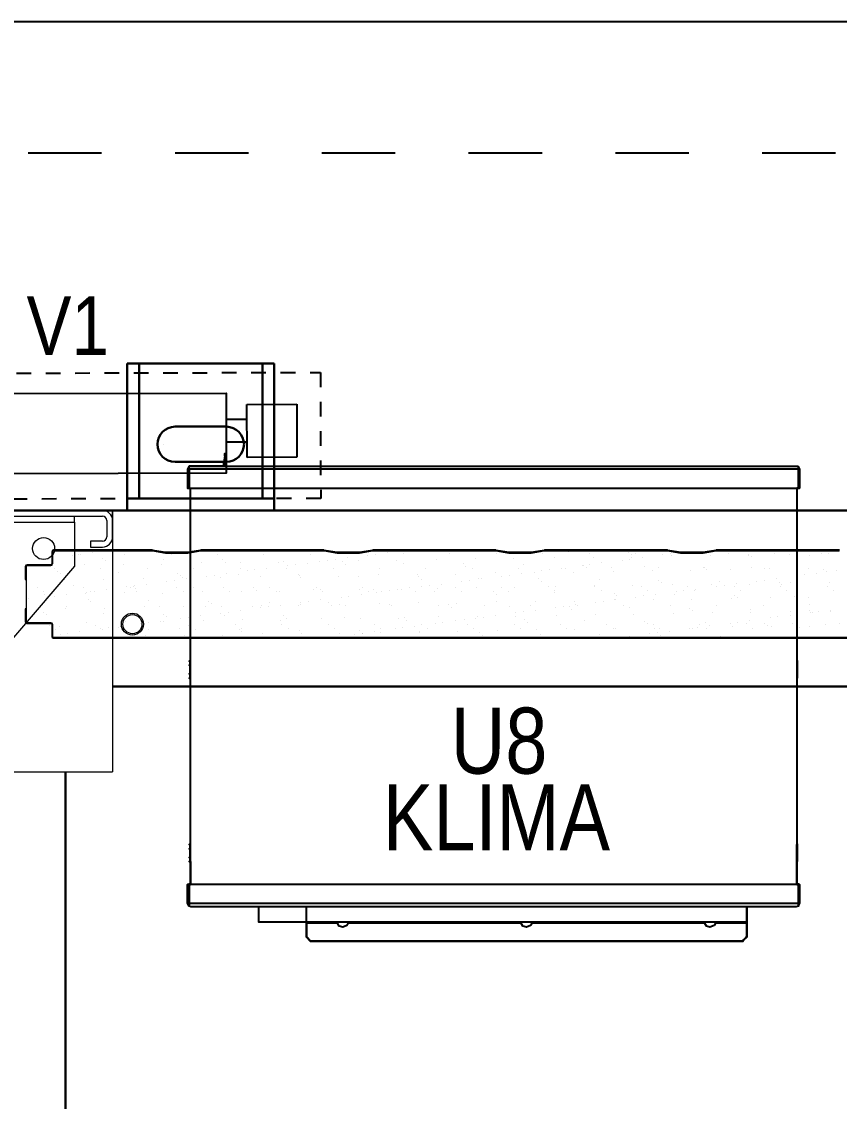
# Model space of a CAD drawing. Header units: millimetres. Extents: x 9130 to 9550, y -18883 to -17651.
# Drawn here: x 9315.03 to 9320.61, y -18031.11 to -18023.75 of the extents above; entities that cross this region are included whole.
import ezdxf

# ---------------------------------------------------------------- set-up
doc = ezdxf.new("R2010")
doc.units = ezdxf.units.MM
for name, pattern in [('ACAD_ISO07W100', [3, 0, -3]), ('DASHEDX2', [1.5, 1, -0.5]), ('EPL_DASH', [1, 0.5, -0.5])]:
    doc.linetypes.add(name, pattern=pattern)
for name, color, linetype in [('00 uvodnice', 82, 'Continuous'), ('_Videonadzor', 1, 'Continuous'), ('Video Nadzor', 3, 'Continuous')]:
    doc.layers.add(name, color=color, linetype=linetype)
for name, color, linetype, lineweight in [('CRTANJE', 4, 'Continuous', 30), ('SRAFURE', 3, 'Continuous', 18), ('Visible Edges(ISO)', 7, 'Continuous', 20)]:
    doc.layers.add(name, color=color, linetype=linetype, lineweight=lineweight)
doc.styles.add('ARIAL NARROW', font='ARIALN.TTF')

# ---------------------------------------------------------------- blocks, each defined once
blk = doc.blocks.new('ENERGOINVEST KROV')
at = {"layer": 'Visible Edges(ISO)', "color": 7}
for p, q in [((260701.76, 136547.96), (260563.76, 136547.96)), ((260563.76, 136543.96), (260701.76, 136543.96)), ((260682.76, 136539.96), (260682.76, 136543.96)), ((260567.26, 136539.96), (260682.76, 136539.96)), ((260682.76, 136539.96), (260682.76, 136509.96)), ((260704.76, 136540.96), (260704.76, 136529.96)), ((260708.76, 136529.96), (260708.76, 136540.96)), ((260701.76, 136526.96), (260693.76, 136526.96)), ((260693.76, 136526.96), (260693.76, 136522.96)), ((260693.76, 136522.96), (260701.76, 136522.96)), ((260682.76, 136509.96), (260584.76, 136395.96))]:
    blk.add_line(p, q, dxfattribs=at)
at = {"layer": 'Visible Edges(ISO)', "color": 7, "linetype": 'ACAD_ISO07W100'}
blk.add_line((262984.76, 136547.96), (260563.76, 136547.96), dxfattribs=at)
at = {"layer": 'Visible Edges(ISO)', "color": 7}
blk.add_circle((260661.76, 136521.96), 7.5, dxfattribs=at)
for centre, radius, start, end in [((260701.76, 136540.96), 7, 0, 90), ((260701.76, 136540.96), 3, 0, 90), ((260701.76, 136529.96), 3, 270, 0), ((260701.76, 136529.96), 7, 270, 0)]:
    blk.add_arc(centre, radius, start, end, dxfattribs=at)
blk = doc.blocks.new('PU PANEL 60 OSTATAK ZA ENERGOINVEST')
at = {"layer": 'CRTANJE', "lineweight": 9}
for p, q in [((253619.76, 125341.33), (253619.76, 125333.13)), ((253620.36, 125333.13), (253620.36, 125341.33)), ((253620.36, 125341.33), (253620.36, 125333.13)), ((253655.66, 125342.53), (253620.96, 125342.53)), ((253620.96, 125341.93), (253655.66, 125341.93)), ((253655.66, 125341.93), (253620.96, 125341.93)), ((253621.51, 125341.93), (253688.21, 125341.93)), ((253688.21, 125341.93), (253621.51, 125341.93)), ((253688.21, 125342.53), (253621.64, 125342.53)), ((253688.31, 125341.92), (253697.17, 125340.44)), ((253697.17, 125340.44), (253688.31, 125341.92)), ((253697.27, 125341.04), (253688.41, 125342.51)), ((253712.26, 125341.03), (253697.36, 125341.03)), ((253697.36, 125340.43), (253712.26, 125340.43)), ((253712.26, 125340.43), (253697.36, 125340.43)), ((253721.22, 125342.51), (253712.36, 125341.04)), ((253712.46, 125340.44), (253721.31, 125341.92)), ((253721.32, 125341.92), (253712.46, 125340.44)), ((253805.21, 125342.53), (253721.41, 125342.53)), ((253721.41, 125341.93), (253805.21, 125341.93)), ((253805.21, 125341.93), (253721.41, 125341.93)), ((253805.31, 125341.92), (253814.17, 125340.44)), ((253814.17, 125340.44), (253805.31, 125341.92)), ((253814.27, 125341.04), (253805.41, 125342.51)), ((253829.26, 125341.03), (253814.36, 125341.03)), ((253814.36, 125340.43), (253829.26, 125340.43)), ((253829.26, 125340.43), (253814.36, 125340.43)), ((253838.22, 125342.51), (253829.36, 125341.04)), ((253829.46, 125340.44), (253838.31, 125341.92)), ((253838.32, 125341.92), (253829.46, 125340.44)), ((253922.21, 125342.53), (253838.41, 125342.53)), ((253838.41, 125341.93), (253922.21, 125341.93)), ((253922.21, 125341.93), (253838.41, 125341.93)), ((253922.31, 125341.92), (253931.17, 125340.44)), ((253931.17, 125340.44), (253922.31, 125341.92)), ((253931.27, 125341.04), (253922.41, 125342.51)), ((253946.26, 125341.03), (253931.36, 125341.03)), ((253931.36, 125340.43), (253946.26, 125340.43)), ((253946.26, 125340.43), (253931.36, 125340.43)), ((253955.22, 125342.51), (253946.36, 125341.04)), ((253946.46, 125340.44), (253955.31, 125341.92)), ((253955.32, 125341.92), (253946.46, 125340.44)), ((254039.21, 125342.53), (253955.41, 125342.53)), ((253955.41, 125341.93), (254039.21, 125341.93)), ((254039.21, 125341.93), (253955.41, 125341.93)), ((254039.31, 125341.92), (254048.17, 125340.44)), ((254048.17, 125340.44), (254039.31, 125341.92)), ((254048.27, 125341.04), (254039.41, 125342.51)), ((254063.26, 125341.03), (254048.36, 125341.03)), ((254048.36, 125340.43), (254063.26, 125340.43)), ((254063.26, 125340.43), (254048.36, 125340.43)), ((254072.22, 125342.51), (254063.36, 125341.04)), ((254063.46, 125340.44), (254072.31, 125341.92)), ((254072.32, 125341.92), (254063.46, 125340.44)), ((254156.21, 125342.53), (254072.41, 125342.53)), ((254072.41, 125341.93), (254156.21, 125341.93)), ((254156.21, 125341.93), (254072.41, 125341.93)), ((253601.76, 125331.33), (253601.76, 125322.53)), ((253602.36, 125322.53), (253602.36, 125331.33)), ((253602.36, 125331.33), (253602.36, 125293.53)), ((253619.16, 125332.53), (253602.96, 125332.53)), ((253602.96, 125331.93), (253619.16, 125331.93)), ((253619.16, 125331.93), (253602.96, 125331.93)), ((253601.76, 125322.53), (253602.36, 125322.53)), ((253602.26, 125302.53), (253601.76, 125302.53)), ((253601.76, 125302.53), (253601.76, 125293.53)), ((253602.26, 125293.53), (253602.26, 125302.53)), ((253619.26, 125293.03), (253602.76, 125293.03)), ((253602.76, 125292.53), (253619.26, 125292.53)), ((253602.86, 125293.03), (253619.26, 125293.03)), ((253619.76, 125292.03), (253619.76, 125283.53)), ((253620.26, 125283.53), (253620.26, 125292.03)), ((253620.26, 125292.03), (253620.26, 125283.53)), ((254692.31, 125283.03), (253620.76, 125283.03)), ((253620.76, 125283.03), (254692.31, 125283.03)), ((253620.76, 125282.53), (254692.31, 125282.53))]:
    blk.add_line(p, q, dxfattribs=at)
at = {"layer": 'CRTANJE', "color": 252, "lineweight": 13}
for radius in [7.5, 6.5]:
    blk.add_circle((253674.76, 125292.03), radius, dxfattribs=at)
at = {"layer": 'CRTANJE', "lineweight": 9}
for centre, radius, start, end in [((253620.96, 125341.33), 1.2, 90, 180), ((253620.96, 125341.33), 0.601, 90.06872, 179.93128), ((253655.66, 125341.33), 1.2, 80.53768, 90), ((253655.66, 125341.33), 0.6, 80.53768, 90), ((253655.66, 125341.33), 0.6, 80.53768, 90), ((253688.21, 125341.33), 1.2, 80.53768, 90), ((253688.21, 125341.33), 0.6, 80.53768, 90), ((253688.21, 125341.33), 0.6, 80.53768, 90), ((253688.86, 125341.33), 1.2, 90, 99.47173), ((253688.86, 125341.33), 0.6, 90, 99.47173), ((253688.86, 125341.33), 0.6, 90, 99.47173), ((253697.36, 125341.63), 1.2, 260.53768, 270), ((253697.36, 125341.63), 1.2, 260.53768, 270), ((253697.36, 125341.63), 0.6, 260.53768, 270), ((253712.26, 125341.63), 0.6, 270, 279.46232), ((253712.26, 125341.63), 1.2, 270, 279.46232), ((253712.26, 125341.63), 1.2, 270, 279.46232), ((253721.41, 125341.33), 1.2, 90, 99.46232), ((253721.41, 125341.33), 0.6, 90, 99.46232), ((253721.41, 125341.33), 0.6, 90, 99.46232), ((253805.21, 125341.33), 1.2, 80.53768, 90), ((253805.21, 125341.33), 0.6, 80.53768, 90), ((253805.21, 125341.33), 0.6, 80.53768, 90), ((253814.36, 125341.63), 1.2, 260.53768, 270), ((253814.36, 125341.63), 1.2, 260.53768, 270), ((253814.36, 125341.63), 0.6, 260.53768, 270), ((253829.26, 125341.63), 0.6, 270, 279.46232), ((253829.26, 125341.63), 1.2, 270, 279.46232), ((253829.26, 125341.63), 1.2, 270, 279.46232), ((253838.41, 125341.33), 1.2, 90, 99.46232), ((253838.41, 125341.33), 0.6, 90, 99.46232), ((253838.41, 125341.33), 0.6, 90, 99.46232), ((253922.21, 125341.33), 1.2, 80.53768, 90), ((253922.21, 125341.33), 0.6, 80.53768, 90), ((253922.21, 125341.33), 0.6, 80.53768, 90), ((253931.36, 125341.63), 1.2, 260.53768, 270), ((253931.36, 125341.63), 1.2, 260.53768, 270), ((253931.36, 125341.63), 0.6, 260.53768, 270), ((253946.26, 125341.63), 0.6, 270, 279.46232), ((253946.26, 125341.63), 1.2, 270, 279.46232), ((253946.26, 125341.63), 1.2, 270, 279.46232), ((253955.41, 125341.33), 1.2, 90, 99.46232), ((253955.41, 125341.33), 0.6, 90, 99.46232), ((253955.41, 125341.33), 0.6, 90, 99.46232), ((254039.21, 125341.33), 1.2, 80.53768, 90), ((254039.21, 125341.33), 0.6, 80.53768, 90), ((254039.21, 125341.33), 0.6, 80.53768, 90), ((254048.36, 125341.63), 1.2, 260.53768, 270), ((254048.36, 125341.63), 1.2, 260.53768, 270), ((254048.36, 125341.63), 0.6, 260.53768, 270), ((254063.26, 125341.63), 0.6, 270, 279.46232), ((254063.26, 125341.63), 1.2, 270, 279.46232), ((254063.26, 125341.63), 1.2, 270, 279.46232), ((254072.41, 125341.33), 1.2, 90, 99.46232), ((254072.41, 125341.33), 0.6, 90, 99.46232), ((254072.41, 125341.33), 0.6, 90, 99.46232), ((254156.21, 125341.33), 1.2, 80.53768, 90), ((254156.21, 125341.33), 0.6, 80.53768, 90), ((254156.21, 125341.33), 0.6, 80.53768, 90), ((253602.96, 125331.33), 1.2, 90, 180), ((253602.96, 125331.33), 0.6, 89.97989, 180.02011), ((253602.96, 125331.33), 0.6, 89.97989, 180.02011), ((253619.16, 125333.13), 1.2, 270.00004, 359.99996), ((253619.16, 125333.13), 0.6, 270, 0), ((253619.16, 125333.13), 1.2, 270.00004, 359.99996), ((253602.76, 125293.53), 1, 180, 270), ((253602.76, 125293.53), 0.5, 180, 270), ((253602.86, 125293.53), 0.5, 179.99058, 270.00942), ((253619.26, 125292.03), 1, 0, 90), ((253619.26, 125292.03), 1, 0, 90), ((253619.26, 125292.03), 0.5, 0, 90), ((253620.76, 125283.53), 1, 180, 270), ((253620.76, 125283.53), 0.5, 180, 270), ((253620.76, 125283.53), 0.5, 180, 270)]:
    blk.add_arc(centre, radius, start, end, dxfattribs=at)
at = {"layer": 'SRAFURE', "lineweight": 13}
for p, q in [((253620.29, 125337.09), (253620.29, 125337.09)), ((253634.09, 125338.91), (253634.09, 125338.91)), ((253637.79, 125339.48), (253637.79, 125339.48)), ((253639.38, 125339.61), (253639.38, 125339.61)), ((253647.64, 125340.69), (253647.64, 125340.69)), ((253654.33, 125337.01), (253654.33, 125337.01)), ((253669.43, 125339.54), (253669.43, 125339.54)), ((253695.59, 125336.11), (253695.59, 125336.11)), ((253701.07, 125339.6), (253701.07, 125339.6)), ((253732.71, 125339.65), (253732.71, 125339.65)), ((253764.35, 125339.71), (253764.35, 125339.71)), ((253795.99, 125339.77), (253795.99, 125339.77)), ((253812.84, 125336.14), (253812.84, 125336.14)), ((253821.1, 125337.22), (253821.1, 125337.22)), ((253827.63, 125339.82), (253827.63, 125339.82)), ((253834.9, 125339.04), (253834.9, 125339.04)), ((253840.19, 125339.74), (253840.19, 125339.74)), ((253848.45, 125340.82), (253848.45, 125340.82)), ((253850.57, 125341.71), (253850.57, 125341.71)), ((253859.27, 125339.88), (253859.27, 125339.88)), ((253881.97, 125336.19), (253881.97, 125336.19)), ((253890.91, 125339.94), (253890.91, 125339.94)), ((253908.56, 125336.52), (253908.56, 125336.52)), ((253922.55, 125340), (253922.55, 125340)), ((253934.55, 125336.4), (253934.55, 125336.4)), ((253954.19, 125340.05), (253954.19, 125340.05)), ((253962, 125337.39), (253962, 125337.39)), ((253971.86, 125341.28), (253971.86, 125341.28)), ((253985.83, 125340.11), (253985.83, 125340.11)), ((253988.59, 125337.73), (253988.59, 125337.73)), ((254012.51, 125340.93), (254012.51, 125340.93)), ((254013.64, 125336.27), (254013.64, 125336.27)), ((254014.38, 125339.22), (254014.38, 125339.22)), ((254014.58, 125337.6), (254014.58, 125337.6)), ((254017.47, 125340.17), (254017.47, 125340.17)), ((254021.9, 125337.36), (254021.9, 125337.36)), ((254035.7, 125339.17), (254035.7, 125339.17)), ((254040.99, 125339.87), (254040.99, 125339.87)), ((254042.02, 125338.59), (254042.02, 125338.59)), ((254049.11, 125340.23), (254049.11, 125340.23)), ((254053.76, 125340.04), (254053.76, 125340.04)), ((254068.62, 125338.93), (254068.62, 125338.93)), ((254080.75, 125340.28), (254080.75, 125340.28)), ((254094.42, 125339.69), (254094.42, 125339.69)), ((254094.61, 125338.81), (254094.61, 125338.81)), ((254096.29, 125337.97), (254096.29, 125337.97)), ((254112.39, 125340.34), (254112.39, 125340.34)), ((254122.05, 125339.8), (254122.05, 125339.8)), ((254135.67, 125338.79), (254135.67, 125338.79)), ((254144.03, 125340.4), (254144.03, 125340.4)), ((254148.64, 125340.13), (254148.64, 125340.13)), ((253614.45, 125331.59), (253614.45, 125331.59)), ((253621.58, 125329.6), (253621.58, 125329.6)), ((253641.89, 125332.58), (253641.89, 125332.58)), ((253653.22, 125329.65), (253653.22, 125329.65)), ((253656.21, 125335.29), (253656.21, 125335.29)), ((253668.49, 125332.91), (253668.49, 125332.91)), ((253684.85, 125329.71), (253684.85, 125329.71)), ((253694.48, 125332.79), (253694.48, 125332.79)), ((253716.49, 125329.77), (253716.49, 125329.77)), ((253721.92, 125333.78), (253721.92, 125333.78)), ((253736.24, 125335.76), (253736.24, 125335.76)), ((253738.11, 125334.04), (253738.11, 125334.04)), ((253748.13, 125329.83), (253748.13, 125329.83)), ((253748.51, 125334.12), (253748.51, 125334.12)), ((253758.14, 125328.94), (253758.14, 125328.94)), ((253766.4, 125330.02), (253766.4, 125330.02)), ((253774.5, 125333.99), (253774.5, 125333.99)), ((253777.5, 125334.86), (253777.5, 125334.86)), ((253779.77, 125329.88), (253779.77, 125329.88)), ((253780.2, 125331.84), (253780.2, 125331.84)), ((253785.49, 125332.54), (253785.49, 125332.54)), ((253793.75, 125333.62), (253793.75, 125333.62)), ((253801.94, 125334.98), (253801.94, 125334.98)), ((253807.55, 125335.44), (253807.55, 125335.44)), ((253811.41, 125329.94), (253811.41, 125329.94)), ((253818.15, 125334.51), (253818.15, 125334.51)), ((253820.02, 125332.8), (253820.02, 125332.8)), ((253828.54, 125335.32), (253828.54, 125335.32)), ((253843.05, 125330), (253843.05, 125330)), ((253854.53, 125335.2), (253854.53, 125335.2)), ((253859.4, 125333.61), (253859.4, 125333.61)), ((253874.69, 125330.06), (253874.69, 125330.06)), ((253900.06, 125333.26), (253900.06, 125333.26)), ((253901.93, 125331.55), (253901.93, 125331.55)), ((253906.33, 125330.11), (253906.33, 125330.11)), ((253937.97, 125330.17), (253937.97, 125330.17)), ((253941.31, 125332.37), (253941.31, 125332.37)), ((253958.95, 125329.07), (253958.95, 125329.07)), ((253967.21, 125330.15), (253967.21, 125330.15)), ((253969.61, 125330.23), (253969.61, 125330.23)), ((253981.01, 125331.97), (253981.01, 125331.97)), ((253981.97, 125332.02), (253981.97, 125332.02)), ((253983.84, 125330.3), (253983.84, 125330.3)), ((253986.3, 125332.67), (253986.3, 125332.67)), ((253994.56, 125333.75), (253994.56, 125333.75)), ((254001.25, 125330.29), (254001.25, 125330.29)), ((254008.36, 125335.57), (254008.36, 125335.57)), ((254023.22, 125331.12), (254023.22, 125331.12)), ((254032.89, 125330.34), (254032.89, 125330.34)), ((254063.88, 125330.77), (254063.88, 125330.77)), ((254064.53, 125330.4), (254064.53, 125330.4)), ((254065.75, 125329.05), (254065.75, 125329.05)), ((254082.35, 125329.41), (254082.35, 125329.41)), ((254096.17, 125330.46), (254096.17, 125330.46)), ((254105.13, 125329.87), (254105.13, 125329.87)), ((254108.95, 125329.74), (254108.95, 125329.74)), ((254127.81, 125330.52), (254127.81, 125330.52)), ((254134.94, 125329.62), (254134.94, 125329.62)), ((254145.79, 125329.52), (254145.79, 125329.52)), ((253602.2, 125322.19), (253602.2, 125322.19)), ((253623.79, 125328.09), (253623.79, 125328.09)), ((253625.66, 125326.37), (253625.66, 125326.37)), ((253628.79, 125322.53), (253628.79, 125322.53)), ((253654.78, 125322.4), (253654.78, 125322.4)), ((253665.04, 125327.19), (253665.04, 125327.19)), ((253682.22, 125323.39), (253682.22, 125323.39)), ((253703.44, 125321.73), (253703.44, 125321.73)), ((253705.7, 125326.84), (253705.7, 125326.84)), ((253707.57, 125325.13), (253707.57, 125325.13)), ((253708.82, 125323.73), (253708.82, 125323.73)), ((253711.7, 125322.82), (253711.7, 125322.82)), ((253725.5, 125324.64), (253725.5, 125324.64)), ((253730.79, 125325.34), (253730.79, 125325.34)), ((253734.81, 125323.6), (253734.81, 125323.6)), ((253739.05, 125326.42), (253739.05, 125326.42)), ((253746.95, 125325.94), (253746.95, 125325.94)), ((253752.85, 125328.24), (253752.85, 125328.24)), ((253762.25, 125324.59), (253762.25, 125324.59)), ((253787.61, 125325.59), (253787.61, 125325.59)), ((253788.85, 125324.93), (253788.85, 125324.93)), ((253789.48, 125323.88), (253789.48, 125323.88)), ((253814.84, 125324.81), (253814.84, 125324.81)), ((253828.86, 125324.7), (253828.86, 125324.7)), ((253842.28, 125325.8), (253842.28, 125325.8)), ((253868.87, 125326.13), (253868.87, 125326.13)), ((253869.52, 125324.35), (253869.52, 125324.35)), ((253871.39, 125322.63), (253871.39, 125322.63)), ((253894.86, 125326.01), (253894.86, 125326.01)), ((253904.25, 125321.87), (253904.25, 125321.87)), ((253910.77, 125323.45), (253910.77, 125323.45)), ((253912.51, 125322.95), (253912.51, 125322.95)), ((253922.3, 125327), (253922.3, 125327)), ((253926.31, 125324.77), (253926.31, 125324.77)), ((253931.6, 125325.47), (253931.6, 125325.47)), ((253939.86, 125326.55), (253939.86, 125326.55)), ((253948.9, 125327.34), (253948.9, 125327.34)), ((253951.43, 125323.1), (253951.43, 125323.1)), ((253953.3, 125321.38), (253953.3, 125321.38)), ((253953.66, 125328.37), (253953.66, 125328.37)), ((253974.89, 125327.21), (253974.89, 125327.21)), ((253992.68, 125322.2), (253992.68, 125322.2)), ((254002.33, 125328.2), (254002.33, 125328.2)), ((254028.92, 125328.54), (254028.92, 125328.54)), ((254033.33, 125321.85), (254033.33, 125321.85)), ((254054.91, 125328.42), (254054.91, 125328.42)), ((254105.06, 125322), (254105.06, 125322)), ((254113.32, 125323.08), (254113.32, 125323.08)), ((254127.12, 125324.9), (254127.12, 125324.9)), ((254132.41, 125325.6), (254132.41, 125325.6)), ((254140.67, 125326.68), (254140.67, 125326.68)), ((254147.66, 125327.81), (254147.66, 125327.81)), ((254154.47, 125328.5), (254154.47, 125328.5)), ((253610.07, 125316.71), (253610.07, 125316.71)), ((253634.5, 125318.27), (253634.5, 125318.27)), ((253641.71, 125316.77), (253641.71, 125316.77)), ((253646, 125314.04), (253646, 125314.04)), ((253648.75, 125314.53), (253648.75, 125314.53)), ((253657.01, 125315.62), (253657.01, 125315.62)), ((253670.81, 125317.44), (253670.81, 125317.44)), ((253673.35, 125316.83), (253673.35, 125316.83)), ((253675.16, 125317.93), (253675.16, 125317.93)), ((253676.1, 125318.13), (253676.1, 125318.13)), ((253677.03, 125316.21), (253677.03, 125316.21)), ((253677.64, 125314.1), (253677.64, 125314.1)), ((253684.36, 125319.22), (253684.36, 125319.22)), ((253698.16, 125321.04), (253698.16, 125321.04)), ((253704.99, 125316.88), (253704.99, 125316.88)), ((253709.28, 125314.15), (253709.28, 125314.15)), ((253716.41, 125317.03), (253716.41, 125317.03)), ((253722.56, 125314.2), (253722.56, 125314.2)), ((253736.63, 125316.94), (253736.63, 125316.94)), ((253740.92, 125314.21), (253740.92, 125314.21)), ((253749.15, 125314.54), (253749.15, 125314.54)), ((253757.07, 125316.68), (253757.07, 125316.68)), ((253758.94, 125314.96), (253758.94, 125314.96)), ((253768.27, 125317), (253768.27, 125317)), ((253772.56, 125314.27), (253772.56, 125314.27)), ((253775.14, 125314.42), (253775.14, 125314.42)), ((253798.32, 125315.78), (253798.32, 125315.78)), ((253799.91, 125317.06), (253799.91, 125317.06)), ((253802.58, 125315.41), (253802.58, 125315.41)), ((253804.2, 125314.33), (253804.2, 125314.33)), ((253829.18, 125315.74), (253829.18, 125315.74)), ((253831.55, 125317.11), (253831.55, 125317.11)), ((253835.83, 125314.38), (253835.83, 125314.38)), ((253838.97, 125315.43), (253838.97, 125315.43)), ((253849.55, 125314.66), (253849.55, 125314.66)), ((253855.17, 125315.62), (253855.17, 125315.62)), ((253857.81, 125315.75), (253857.81, 125315.75)), ((253863.19, 125317.17), (253863.19, 125317.17)), ((253867.47, 125314.44), (253867.47, 125314.44)), ((253871.61, 125317.57), (253871.61, 125317.57)), ((253876.9, 125318.27), (253876.9, 125318.27)), ((253880.23, 125314.53), (253880.23, 125314.53)), ((253882.61, 125316.61), (253882.61, 125316.61)), ((253885.16, 125319.35), (253885.16, 125319.35)), ((253894.83, 125317.23), (253894.83, 125317.23)), ((253898.96, 125321.17), (253898.96, 125321.17)), ((253899.11, 125314.5), (253899.11, 125314.5)), ((253909.2, 125316.95), (253909.2, 125316.95)), ((253920.88, 125314.18), (253920.88, 125314.18)), ((253926.47, 125317.29), (253926.47, 125317.29)), ((253930.75, 125314.56), (253930.75, 125314.56)), ((253935.19, 125316.82), (253935.19, 125316.82)), ((253958.11, 125317.34), (253958.11, 125317.34)), ((253962.39, 125314.61), (253962.39, 125314.61)), ((253962.64, 125317.81), (253962.64, 125317.81)), ((253989.23, 125318.15), (253989.23, 125318.15)), ((253989.75, 125317.4), (253989.75, 125317.4)), ((253994.03, 125314.67), (253994.03, 125314.67)), ((254015.22, 125318.03), (254015.22, 125318.03)), ((254021.39, 125317.46), (254021.39, 125317.46)), ((254025.67, 125314.73), (254025.67, 125314.73)), ((254035.21, 125320.14), (254035.21, 125320.14)), ((254042.66, 125319.02), (254042.66, 125319.02)), ((254045.07, 125314.1), (254045.07, 125314.1)), ((254050.36, 125314.8), (254050.36, 125314.8)), ((254053.03, 125317.52), (254053.03, 125317.52)), ((254057.31, 125314.79), (254057.31, 125314.79)), ((254058.62, 125315.88), (254058.62, 125315.88)), ((254069.26, 125319.35), (254069.26, 125319.35)), ((254072.42, 125317.7), (254072.42, 125317.7)), ((254074.59, 125320.95), (254074.59, 125320.95)), ((254077.71, 125318.4), (254077.71, 125318.4)), ((254084.67, 125317.57), (254084.67, 125317.57)), ((254085.97, 125319.48), (254085.97, 125319.48)), ((254088.95, 125314.84), (254088.95, 125314.84)), ((254095.25, 125319.23), (254095.25, 125319.23)), ((254099.77, 125321.3), (254099.77, 125321.3)), ((254115.24, 125320.6), (254115.24, 125320.6)), ((254116.31, 125317.63), (254116.31, 125317.63)), ((254117.12, 125318.89), (254117.12, 125318.89)), ((254120.59, 125314.9), (254120.59, 125314.9)), ((254122.69, 125320.22), (254122.69, 125320.22)), ((254147.95, 125317.69), (254147.95, 125317.69)), ((254149.28, 125320.56), (254149.28, 125320.56)), ((254152.23, 125314.96), (254152.23, 125314.96)), ((253602.31, 125308.42), (253602.31, 125308.42)), ((253603.96, 125309.36), (253603.96, 125309.36)), ((253614.36, 125313.98), (253614.36, 125313.98)), ((253615.09, 125312.01), (253615.09, 125312.01)), ((253616.11, 125310.24), (253616.11, 125310.24)), ((253621.4, 125310.93), (253621.4, 125310.93)), ((253629.66, 125312.02), (253629.66, 125312.02)), ((253642.53, 125313), (253642.53, 125313)), ((253643.46, 125313.84), (253643.46, 125313.84)), ((253644.61, 125309.01), (253644.61, 125309.01)), ((253646.49, 125307.29), (253646.49, 125307.29)), ((253669.13, 125313.34), (253669.13, 125313.34)), ((253685.87, 125308.11), (253685.87, 125308.11)), ((253695.12, 125313.21), (253695.12, 125313.21)), ((253726.52, 125307.76), (253726.52, 125307.76)), ((253767.78, 125306.86), (253767.78, 125306.86)), ((253789.57, 125306.77), (253789.57, 125306.77)), ((253794.86, 125307.46), (253794.86, 125307.46)), ((253803.12, 125308.55), (253803.12, 125308.55)), ((253816.92, 125310.37), (253816.92, 125310.37)), ((253822.21, 125311.06), (253822.21, 125311.06)), ((253830.47, 125312.15), (253830.47, 125312.15)), ((253840.85, 125313.71), (253840.85, 125313.71)), ((253844.27, 125313.97), (253844.27, 125313.97)), ((253922.76, 125312.47), (253922.76, 125312.47)), ((253922.94, 125307.42), (253922.94, 125307.42)), ((253949.54, 125307.76), (253949.54, 125307.76)), ((253962.14, 125313.28), (253962.14, 125313.28)), ((253975.53, 125307.64), (253975.53, 125307.64)), ((253990.37, 125306.9), (253990.37, 125306.9)), ((253995.66, 125307.59), (253995.66, 125307.59)), ((254002.79, 125312.94), (254002.79, 125312.94)), ((254002.97, 125308.63), (254002.97, 125308.63)), ((254003.92, 125308.68), (254003.92, 125308.68)), ((254004.66, 125311.22), (254004.66, 125311.22)), ((254017.72, 125310.5), (254017.72, 125310.5)), ((254023.01, 125311.2), (254023.01, 125311.2)), ((254029.56, 125308.96), (254029.56, 125308.96)), ((254031.27, 125312.28), (254031.27, 125312.28)), ((254044.05, 125312.04), (254044.05, 125312.04)), ((254055.55, 125308.84), (254055.55, 125308.84)), ((254082.99, 125309.83), (254082.99, 125309.83)), ((254084.7, 125311.69), (254084.7, 125311.69)), ((254086.57, 125309.97), (254086.57, 125309.97)), ((254109.59, 125310.17), (254109.59, 125310.17)), ((254125.95, 125310.79), (254125.95, 125310.79)), ((254135.58, 125310.04), (254135.58, 125310.04)), ((253602.84, 125302.61), (253602.84, 125302.61)), ((253614.07, 125300.09), (253614.07, 125300.09)), ((253629.43, 125302.95), (253629.43, 125302.95)), ((253629.78, 125304.15), (253629.78, 125304.15)), ((253655.42, 125302.82), (253655.42, 125302.82)), ((253661.42, 125304.21), (253661.42, 125304.21)), ((253682.86, 125303.81), (253682.86, 125303.81)), ((253693.06, 125304.27), (253693.06, 125304.27)), ((253709.46, 125304.15), (253709.46, 125304.15)), ((253724.7, 125304.33), (253724.7, 125304.33)), ((253728.4, 125306.04), (253728.4, 125306.04)), ((253734.87, 125299.57), (253734.87, 125299.57)), ((253735.45, 125304.03), (253735.45, 125304.03)), ((253740.16, 125300.26), (253740.16, 125300.26)), ((253748.42, 125301.35), (253748.42, 125301.35)), ((253756.34, 125304.38), (253756.34, 125304.38)), ((253762.22, 125303.17), (253762.22, 125303.17)), ((253762.89, 125305.02), (253762.89, 125305.02)), ((253767.51, 125303.86), (253767.51, 125303.86)), ((253775.77, 125304.95), (253775.77, 125304.95)), ((253787.98, 125304.44), (253787.98, 125304.44)), ((253789.49, 125305.35), (253789.49, 125305.35)), ((253808.43, 125306.51), (253808.43, 125306.51)), ((253810.3, 125304.8), (253810.3, 125304.8)), ((253815.48, 125305.23), (253815.48, 125305.23)), ((253819.62, 125304.5), (253819.62, 125304.5)), ((253842.92, 125306.22), (253842.92, 125306.22)), ((253849.69, 125305.61), (253849.69, 125305.61)), ((253851.26, 125304.56), (253851.26, 125304.56)), ((253869.51, 125306.56), (253869.51, 125306.56)), ((253882.9, 125304.61), (253882.9, 125304.61)), ((253890.34, 125305.27), (253890.34, 125305.27)), ((253892.21, 125303.55), (253892.21, 125303.55)), ((253895.5, 125306.43), (253895.5, 125306.43)), ((253914.54, 125304.67), (253914.54, 125304.67)), ((253931.59, 125304.37), (253931.59, 125304.37)), ((253935.68, 125299.7), (253935.68, 125299.7)), ((253940.97, 125300.39), (253940.97, 125300.39)), ((253946.18, 125304.73), (253946.18, 125304.73)), ((253949.23, 125301.48), (253949.23, 125301.48)), ((253963.03, 125303.3), (253963.03, 125303.3)), ((253968.31, 125303.99), (253968.31, 125303.99)), ((253972.25, 125304.02), (253972.25, 125304.02)), ((253974.12, 125302.3), (253974.12, 125302.3)), ((253976.57, 125305.08), (253976.57, 125305.08)), ((253977.82, 125304.79), (253977.82, 125304.79)), ((254009.46, 125304.84), (254009.46, 125304.84)), ((254013.5, 125303.12), (254013.5, 125303.12)), ((254041.1, 125304.9), (254041.1, 125304.9)), ((254043.3, 125299.44), (254043.3, 125299.44)), ((254054.16, 125302.77), (254054.16, 125302.77)), ((254056.03, 125301.05), (254056.03, 125301.05)), ((254069.9, 125299.78), (254069.9, 125299.78)), ((254072.74, 125304.96), (254072.74, 125304.96)), ((254095.41, 125301.87), (254095.41, 125301.87)), ((254095.89, 125299.65), (254095.89, 125299.65)), ((254104.38, 125305.02), (254104.38, 125305.02)), ((254123.33, 125300.64), (254123.33, 125300.64)), ((254136.02, 125305.07), (254136.02, 125305.07)), ((254136.07, 125301.52), (254136.07, 125301.52)), ((254136.48, 125299.83), (254136.48, 125299.83)), ((254137.94, 125299.81), (254137.94, 125299.81)), ((254141.77, 125300.52), (254141.77, 125300.52)), ((254149.92, 125300.98), (254149.92, 125300.98)), ((254150.03, 125301.61), (254150.03, 125301.61)), ((253615.73, 125292.43), (253615.73, 125292.43)), ((253615.95, 125298.37), (253615.95, 125298.37)), ((253643.17, 125293.42), (253643.17, 125293.42)), ((253655.33, 125299.19), (253655.33, 125299.19)), ((253669.77, 125293.76), (253669.77, 125293.76)), ((253680.17, 125292.37), (253680.17, 125292.37)), ((253685.46, 125293.06), (253685.46, 125293.06)), ((253693.72, 125294.15), (253693.72, 125294.15)), ((253695.76, 125293.64), (253695.76, 125293.64)), ((253695.98, 125298.84), (253695.98, 125298.84)), ((253697.85, 125297.13), (253697.85, 125297.13)), ((253707.52, 125295.97), (253707.52, 125295.97)), ((253712.81, 125296.66), (253712.81, 125296.66)), ((253721.07, 125297.75), (253721.07, 125297.75)), ((253723.2, 125294.63), (253723.2, 125294.63)), ((253737.24, 125297.95), (253737.24, 125297.95)), ((253749.79, 125294.97), (253749.79, 125294.97)), ((253775.78, 125294.84), (253775.78, 125294.84)), ((253777.89, 125297.6), (253777.89, 125297.6)), ((253779.76, 125295.88), (253779.76, 125295.88)), ((253803.22, 125295.83), (253803.22, 125295.83)), ((253819.14, 125296.7), (253819.14, 125296.7)), ((253829.82, 125296.17), (253829.82, 125296.17)), ((253855.81, 125296.04), (253855.81, 125296.04)), ((253859.8, 125296.35), (253859.8, 125296.35)), ((253861.67, 125294.63), (253861.67, 125294.63)), ((253880.98, 125292.5), (253880.98, 125292.5)), ((253883.25, 125297.03), (253883.25, 125297.03)), ((253886.27, 125293.19), (253886.27, 125293.19)), ((253894.53, 125294.28), (253894.53, 125294.28)), ((253901.05, 125295.45), (253901.05, 125295.45)), ((253908.33, 125296.1), (253908.33, 125296.1)), ((253909.84, 125297.37), (253909.84, 125297.37)), ((253913.62, 125296.79), (253913.62, 125296.79)), ((253921.88, 125297.88), (253921.88, 125297.88)), ((253935.83, 125297.25), (253935.83, 125297.25)), ((253941.71, 125295.1), (253941.71, 125295.1)), ((253943.58, 125293.38), (253943.58, 125293.38)), ((253963.28, 125298.24), (253963.28, 125298.24)), ((253982.96, 125294.2), (253982.96, 125294.2)), ((253989.87, 125298.57), (253989.87, 125298.57)), ((253997.95, 125291.96), (253997.95, 125291.96)), ((254015.86, 125298.45), (254015.86, 125298.45)), ((254023.62, 125293.85), (254023.62, 125293.85)), ((254025.49, 125292.14), (254025.49, 125292.14)), ((254029.59, 125292.02), (254029.59, 125292.02)), ((254061.23, 125292.07), (254061.23, 125292.07)), ((254064.87, 125292.95), (254064.87, 125292.95)), ((254081.79, 125292.63), (254081.79, 125292.63)), ((254087.08, 125293.32), (254087.08, 125293.32)), ((254092.87, 125292.13), (254092.87, 125292.13)), ((254095.34, 125294.41), (254095.34, 125294.41)), ((254105.53, 125292.61), (254105.53, 125292.61)), ((254109.14, 125296.23), (254109.14, 125296.23)), ((254114.42, 125296.92), (254114.42, 125296.92)), ((254122.68, 125298.01), (254122.68, 125298.01)), ((254124.51, 125292.19), (254124.51, 125292.19)), ((254156.15, 125292.25), (254156.15, 125292.25)), ((253618.28, 125291.27), (253618.28, 125291.27)), ((253622.56, 125288.54), (253622.56, 125288.54)), ((253624.78, 125290.28), (253624.78, 125290.28)), ((253625.48, 125285.16), (253625.48, 125285.16)), ((253630.77, 125285.86), (253630.77, 125285.86)), ((253639.03, 125286.95), (253639.03, 125286.95)), ((253649.92, 125291.33), (253649.92, 125291.33)), ((253652.83, 125288.77), (253652.83, 125288.77)), ((253654.2, 125288.6), (253654.2, 125288.6)), ((253658.11, 125289.46), (253658.11, 125289.46)), ((253665.44, 125289.93), (253665.44, 125289.93)), ((253666.37, 125290.55), (253666.37, 125290.55)), ((253667.31, 125288.21), (253667.31, 125288.21)), ((253681.56, 125291.38), (253681.56, 125291.38)), ((253685.84, 125288.65), (253685.84, 125288.65)), ((253706.69, 125289.03), (253706.69, 125289.03)), ((253713.2, 125291.44), (253713.2, 125291.44)), ((253717.48, 125288.71), (253717.48, 125288.71)), ((253744.84, 125291.5), (253744.84, 125291.5)), ((253747.35, 125288.68), (253747.35, 125288.68)), ((253749.12, 125288.77), (253749.12, 125288.77)), ((253749.22, 125286.96), (253749.22, 125286.96)), ((253763.53, 125285.44), (253763.53, 125285.44)), ((253776.48, 125291.56), (253776.48, 125291.56)), ((253780.76, 125288.83), (253780.76, 125288.83)), ((253788.6, 125287.78), (253788.6, 125287.78)), ((253790.13, 125285.78), (253790.13, 125285.78)), ((253808.12, 125291.61), (253808.12, 125291.61)), ((253812.4, 125288.88), (253812.4, 125288.88)), ((253816.12, 125285.65), (253816.12, 125285.65)), ((253826.28, 125285.3), (253826.28, 125285.3)), ((253829.26, 125287.43), (253829.26, 125287.43)), ((253831.13, 125285.72), (253831.13, 125285.72)), ((253831.57, 125285.99), (253831.57, 125285.99)), ((253839.76, 125291.67), (253839.76, 125291.67)), ((253839.83, 125287.08), (253839.83, 125287.08)), ((253843.56, 125286.64), (253843.56, 125286.64)), ((253844.04, 125288.94), (253844.04, 125288.94)), ((253853.63, 125288.9), (253853.63, 125288.9)), ((253858.92, 125289.59), (253858.92, 125289.59)), ((253867.18, 125290.68), (253867.18, 125290.68)), ((253870.15, 125286.98), (253870.15, 125286.98)), ((253870.51, 125286.53), (253870.51, 125286.53)), ((253871.4, 125291.73), (253871.4, 125291.73)), ((253875.68, 125289), (253875.68, 125289)), ((253896.14, 125286.86), (253896.14, 125286.86)), ((253903.04, 125291.79), (253903.04, 125291.79)), ((253907.32, 125289.06), (253907.32, 125289.06)), ((253911.17, 125286.18), (253911.17, 125286.18)), ((253923.58, 125287.85), (253923.58, 125287.85)), ((253934.67, 125291.84), (253934.67, 125291.84)), ((253938.96, 125289.11), (253938.96, 125289.11)), ((253950.18, 125288.18), (253950.18, 125288.18)), ((253952.42, 125285.29), (253952.42, 125285.29)), ((253966.31, 125291.9), (253966.31, 125291.9)), ((253970.6, 125289.17), (253970.6, 125289.17)), ((253976.17, 125288.06), (253976.17, 125288.06)), ((253993.07, 125284.94), (253993.07, 125284.94)), ((254002.24, 125289.23), (254002.24, 125289.23)), ((254003.61, 125289.05), (254003.61, 125289.05)), ((254027.09, 125285.43), (254027.09, 125285.43)), ((254030.2, 125289.39), (254030.2, 125289.39)), ((254032.38, 125286.12), (254032.38, 125286.12)), ((254033.88, 125289.29), (254033.88, 125289.29)), ((254040.64, 125287.21), (254040.64, 125287.21)), ((254054.44, 125289.03), (254054.44, 125289.03)), ((254056.19, 125289.26), (254056.19, 125289.26)), ((254059.73, 125289.72), (254059.73, 125289.72)), ((254065.52, 125289.34), (254065.52, 125289.34)), ((254067.99, 125290.81), (254067.99, 125290.81)), ((254083.63, 125290.25), (254083.63, 125290.25)), ((254097.16, 125289.4), (254097.16, 125289.4)), ((254107.4, 125290.89), (254107.4, 125290.89)), ((254110.23, 125290.59), (254110.23, 125290.59)), ((254128.8, 125289.46), (254128.8, 125289.46)), ((254136.22, 125290.47), (254136.22, 125290.47)), ((254146.78, 125291.71), (254146.78, 125291.71)), ((253630.07, 125283.37), (253630.07, 125283.37)), ((253656.06, 125283.25), (253656.06, 125283.25)), ((253683.5, 125284.24), (253683.5, 125284.24)), ((253710.1, 125284.58), (253710.1, 125284.58)), ((253736.09, 125284.45), (253736.09, 125284.45)), ((253812.48, 125283.48), (253812.48, 125283.48)), ((253913.04, 125284.47), (253913.04, 125284.47)), ((253994.95, 125283.22), (253994.95, 125283.22)), ((254013.29, 125283.61), (254013.29, 125283.61)), ((254034.33, 125284.04), (254034.33, 125284.04)), ((254074.98, 125283.69), (254074.98, 125283.69))]:
    blk.add_line(p, q, dxfattribs=at)
blk = doc.blocks.new('A$C32FE4A33')
at = {"layer": 'Video Nadzor', "color": 3}
for p, q in [((53.76, 15.64), (65.08, 15.64)), ((53.76, 12.2), (53.76, 15.64)), ((65.08, 15.64), (65.08, 3.6)), ((53.76, 12.2), (49.04, 12.2)), ((53.76, 7.04), (53.76, 12.2)), ((53.76, 7.04), (49.04, 7.04)), ((53.76, 3.6), (53.76, 7.04)), ((65.08, 3.6), (53.76, 3.6))]:
    blk.add_line(p, q, dxfattribs=at)
blk.add_lwpolyline([(0, 18.2), (49.04, 18.2), (49.04, 0), (0, 0)], close=True, dxfattribs=at)
blk = doc.blocks.new('A$C15F85CE2')
at = {"layer": '_Videonadzor', "linetype": 'DASHEDX2'}
blk.add_lwpolyline([(0, 28.59), (75.69, 28.59), (75.69, 0), (0, 0)], close=True, dxfattribs=at)
at = {"layer": '_Videonadzor', "color": 3}
blk.add_blockref('A$C32FE4A33', (5.23, 5.74), dxfattribs=at)

msp = doc.modelspace()

# ---------------------------------------------------------------- linework, layer by layer
at = {"color": 30, "true_color": 0xf8991e}
msp.add_lwpolyline([(9306.0799, -18023.7528), (9371.0399, -18023.7528), (9371.0399, -18055.4868), (9306.0799, -18055.4868)], close=True, dxfattribs=at)
at = {"color": 30, "linetype": 'EPL_DASH', "true_color": 0xf8991e}
msp.add_lwpolyline([(9306.0799, -18024.6469), (9371.0399, -18024.6469), (9371.0399, -18054.6207), (9306.0799, -18054.6207)], close=True, dxfattribs=at)
at = {"color": 4}
msp.add_lwpolyline([(9316.4203, -18026.6976), (9316.4283, -18026.7016), (9316.4283, -18026.6976), (9316.4283, -18026.7096), (9316.4276, -18026.7136), (9316.4203, -18026.7136), (9316.4203, -18026.6936), (9316.4203, -18026.7096), (9316.4083, -18026.7775), (9316.4163, -18026.7775), (9316.4283, -18026.7096), (9316.4163, -18026.7775), (9316.4163, -18026.7815), (9316.4083, -18026.7815), (9316.4083, -18026.7775), (9316.4083, -18026.7815), (9316.1766, -18026.7815), (9316.1647, -18026.8015), (9316.1647, -18026.9293), (9316.1766, -18026.9293), (9316.1766, -18026.7815), (9320.3227, -18026.7815), (9320.3347, -18026.8015), (9320.3347, -18026.9293), (9320.3267, -18026.9293), (9320.3267, -18026.7882), (9320.3267, -18026.8015), (9316.1766, -18026.8015), (9316.1766, -18026.9293), (9316.1647, -18026.9293), (9320.3347, -18026.9293), (9320.3147, -18026.9293), (9320.3147, -18029.6294), (9320.3147, -18029.3578), (9320.3187, -18029.3578), (9320.3187, -18029.3538), (9320.3187, -18029.3858), (9320.3147, -18029.3858), (9320.3187, -18029.3858), (9320.3187, -18029.4457), (9320.3147, -18029.4457), (9320.3187, -18029.4457), (9320.3187, -18029.4736), (9320.3147, -18029.4736), (9320.3147, -18029.6294), (9320.3347, -18029.6294), (9320.3347, -18029.7572), (9320.3267, -18029.7705), (9320.3267, -18029.7772), (9320.3267, -18029.6254), (9320.3267, -18029.6294), (9320.3267, -18029.7705), (9320.3267, -18029.7772), (9320.3107, -18029.7812), (9319.9752, -18029.7812), (9319.9752, -18029.9889), (9319.9472, -18030.0133), (9319.9472, -18030.0089), (9319.9472, -18030.0168), (9317.0035, -18030.0168), (9316.9755, -18029.9889), (9316.9755, -18029.9849), (9317.0035, -18030.0128), (9317.0035, -18030.0168), (9317.0035, -18030.0128), (9319.9472, -18030.0128), (9319.9752, -18029.9809), (9319.9752, -18029.893), (9319.7635, -18029.893), (9319.7635, -18029.885), (9319.7635, -18029.889), (9319.7515, -18029.909), (9319.7235, -18029.921), (9319.6996, -18029.913), (9319.6823, -18029.885), (9319.6872, -18029.893), (9318.5133, -18029.893), (9318.5133, -18029.885), (9318.5133, -18029.889), (9318.5013, -18029.909), (9318.4733, -18029.921), (9318.4494, -18029.913), (9318.4321, -18029.885), (9318.437, -18029.893), (9317.2631, -18029.893), (9317.2631, -18029.885), (9317.2631, -18029.889), (9317.2511, -18029.909), (9317.2231, -18029.921), (9317.1992, -18029.913), (9317.1819, -18029.885), (9317.1868, -18029.893), (9316.9755, -18029.893), (9316.9755, -18029.885), (9316.9755, -18029.9889), (9316.9755, -18029.7812), (9316.648, -18029.7812), (9316.648, -18029.885), (9319.9752, -18029.885), (9319.9752, -18029.7812), (9316.1886, -18029.7812), (9316.1766, -18029.7772), (9316.1647, -18029.7572), (9316.1647, -18029.6294), (9316.1766, -18029.6294), (9316.1766, -18029.6254), (9316.1766, -18029.7772), (9316.1766, -18029.7572), (9320.3267, -18029.7572), (9320.3267, -18029.6294), (9320.3347, -18029.6294), (9316.1647, -18029.6294), (9316.1846, -18029.6294), (9316.1846, -18029.3578), (9316.1766, -18029.3578), (9316.1806, -18029.3578), (9316.1806, -18029.3858), (9316.1846, -18029.3858), (9316.1766, -18029.3858), (9316.1806, -18029.3858), (9316.1806, -18029.4457), (9316.1766, -18029.4457), (9316.1846, -18029.4457), (9316.1806, -18029.4457), (9316.1806, -18029.4736), (9316.1766, -18029.4736), (9316.1846, -18029.4736), (9316.1846, -18029.6294), (9316.1846, -18028.1076), (9316.1766, -18028.1076), (9316.1806, -18028.1076), (9316.1806, -18028.1355), (9316.1766, -18028.1355), (9316.1846, -18028.1355), (9316.1806, -18028.1355), (9316.1806, -18028.1955), (9316.1766, -18028.1955), (9316.1846, -18028.1955), (9316.1806, -18028.1955), (9316.1806, -18028.2234), (9316.1766, -18028.2234), (9316.1846, -18028.2234), (9316.1846, -18026.9293), (9320.3147, -18026.9293), (9320.3147, -18028.1076), (9320.3187, -18028.1076), (9320.3187, -18028.1036), (9320.3187, -18028.1355), (9320.3147, -18028.1355), (9320.3187, -18028.1355), (9320.3187, -18028.1955), (9320.3147, -18028.1955), (9320.3187, -18028.1955), (9320.3187, -18028.2234), (9320.3147, -18028.2234)], dxfattribs=at)
at = {"layer": 'CRTANJE', "color": 7, "lineweight": 30}
for p, q in [((9315.7549, -18027.0815), (9315.7549, -18026.0815)), ((9316.7549, -18026.0815), (9315.7549, -18026.0815)), ((9315.8349, -18026.0815), (9315.8349, -18027.0015)), ((9316.6749, -18026.0815), (9316.6749, -18027.0015)), ((9316.7549, -18027.0815), (9316.7549, -18026.0815)), ((9316.0799, -18026.5115), (9316.4299, -18026.5115)), ((9316.0049, -18026.6315), (9316.0049, -18026.6315)), ((9316.0049, -18026.6315), (9316.0049, -18026.6315)), ((9316.7549, -18027.0815), (9316.7549, -18026.6315)), ((9316.7549, -18027.0815), (9316.7549, -18026.6315)), ((9316.0799, -18026.7515), (9316.4299, -18026.7515)), ((9315.7549, -18027.0015), (9316.7549, -18027.0015)), ((9337.8861, -18027.0815), (9314.8949, -18027.0815)), ((9315.7549, -18027.0815), (9316.7549, -18027.0815)), ((9315.6549, -18028.2815), (9336.9649, -18028.2815)), ((9315.3349, -18028.8615), (9315.3349, -18050.3015))]:
    msp.add_line(p, q, dxfattribs=at)
at = {"layer": 'CRTANJE', "lineweight": 18}
msp.add_line((9315.6549, -18027.2065), (9315.6549, -18027.0815), dxfattribs=at)
at = {"layer": 'CRTANJE', "color": 7, "lineweight": 18}
for p, q in [((9315.6549, -18027.0815), (9315.6549, -18028.2815)), ((9315.6549, -18027.2065), (9315.6549, -18028.8615)), ((9314.3149, -18028.8615), (9315.6549, -18028.8615))]:
    msp.add_line(p, q, dxfattribs=at)
at = {"layer": 'CRTANJE', "color": 7, "lineweight": 30}
for centre, start, end in [((9316.0799, -18026.6315), 90, 270), ((9316.4299, -18026.6315), 270, 90)]:
    msp.add_arc(centre, 0.12, start, end, dxfattribs=at)

# ---------------------------------------------------------------- block references
at = {"layer": '_Videonadzor', "linetype": 'Continuous', "lineweight": 5, "ltscale": 0.5, "xscale": 0.02999999999999997, "yscale": 0.02999999999999997, "zscale": 0.02999999999999997, "rotation": 0.1358837727214171}
msp.add_blockref('A$C15F85CE2', (9314.8016, -18027.0052), dxfattribs=at)
at = {"layer": 'CRTANJE', "lineweight": 50, "xscale": 0.01, "yscale": 0.01, "zscale": 0.01}
for name, p in [('ENERGOINVEST KROV', (6708.5673, -19392.5611)), ('PU PANEL 60 OSTATAK ZA ENERGOINVEST', (6779.0424, -19280.7768))]:
    msp.add_blockref(name, p, dxfattribs=at)

# ---------------------------------------------------------------- texts
at = {"layer": '00 uvodnice', "color": 0, "linetype": 'Continuous', "attachment_point": 2, "style": 'ARIAL NARROW'}
for s, insert, char_height, width in [('V1', (9315.349, -18025.6242), 0.4, 1.028354), ('U8', (9318.2872, -18028.425), 0.45, 1.161001), ('KLIMA', (9318.2696, -18028.9466), 0.45, 3.842766)]:
    msp.add_mtext(s, dxfattribs=dict(at, insert=insert, char_height=char_height, width=width))

doc.saveas('drawing.dxf')
